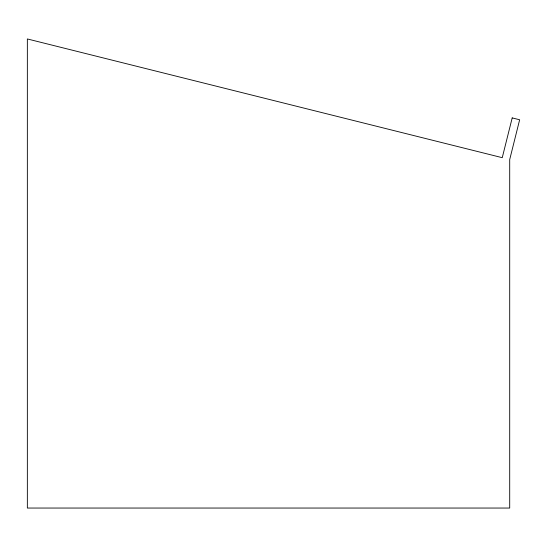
<?xml version="1.0" encoding="UTF-8"?>
<svg xmlns="http://www.w3.org/2000/svg" width="547" height="547" viewBox="0 0 547 547"><rect width="100%" height="100%" fill="white"/><g stroke="black" fill="none" stroke-linecap="round" stroke-linejoin="round"><path stroke-width="0.82" d="M512.197 117.906L502.249 157.68L27.35 38.953L27.35 508.047L509.708 508.047L509.708 159.546L519.65 119.766L512.197 117.906"/></g></svg>
